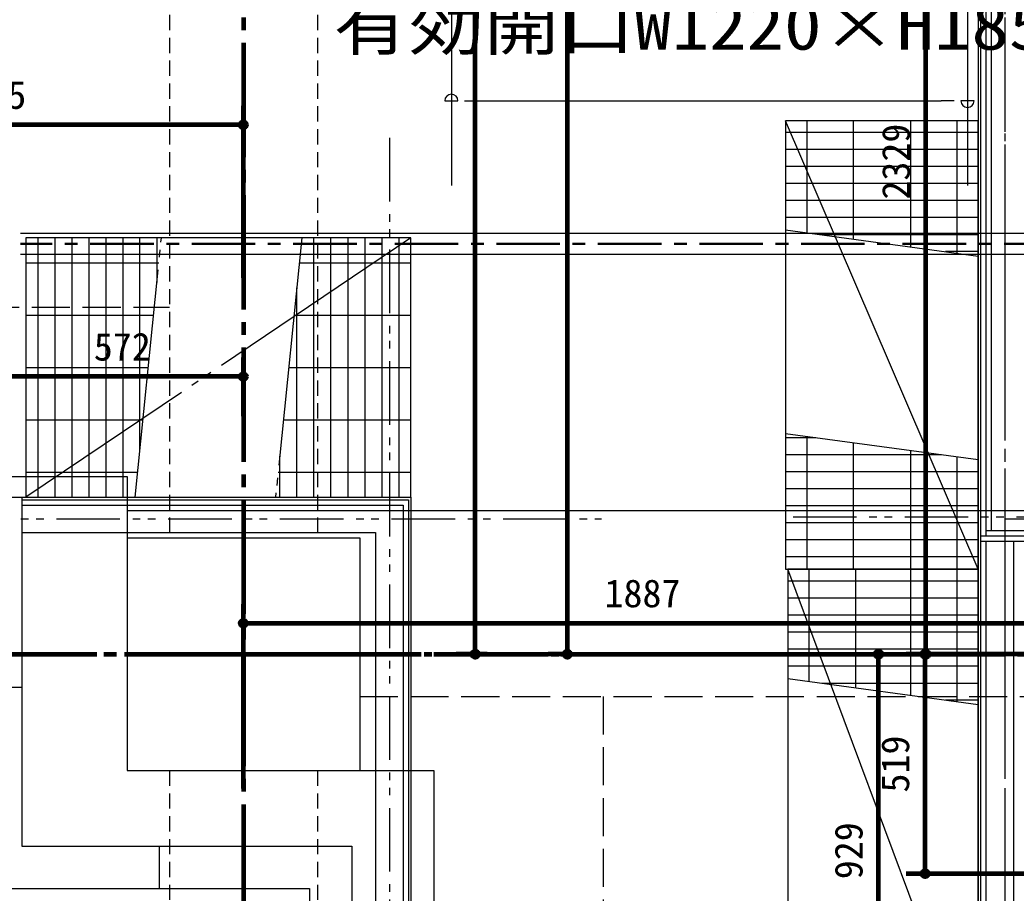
# Model space of a CAD drawing. Units: millimetres at full size, sheet at 1:30. Extents: x -16828 to 149130, y 47892 to 100313.
# Drawn here: x 5657 to 8011, y 54936 to 57000 of the extents above; entities that cross this region are included whole.
import ezdxf
from ezdxf.enums import TextEntityAlignment as Align

# ---------------------------------------------------------------- set-up
doc = ezdxf.new("R2010")
doc.units = ezdxf.units.MM
doc.header["$LTSCALE"] = 30
doc.header["$PDMODE"] = 32
doc.header["$PDSIZE"] = 15
for name, pattern in [('CHAIN1', [8, 5, -1, 1, -1]), ('CHAIN2', [12, 9, -1, 1, -1]), ('DASHED1', [1.8, 1.2, -0.6]), ('DASHED3', [4, 3, -1]), ('DOUBLE_CHAIN1', [8.8, 5, -1, 0.6, -0.6, 0.6, -1]), ('LONG_DOUBLE_CHAIN', [21.8, 18, -1, 0.6, -0.6, 0.6, -1])]:
    doc.linetypes.add(name, pattern=pattern)
for name, color, linetype, lineweight in [('0-0', 7, 'CHAIN2', 15), ('0-1', 7, 'Continuous', 15), ('2-0_通芯', 7, 'DOUBLE_CHAIN1', 15), ('2-1_躯体', 7, 'Continuous', 15), ('2-2_間仕切り芯', 7, 'DOUBLE_CHAIN1', 15), ('2-3_間仕切り', 7, 'Continuous', 15), ('3-0_AIHO08-壁芯', 7, 'CHAIN2', 15), ('3-4_AIHO30-厨房機器', 7, 'Continuous', 15), ('3-7_AIHO47-厨房機器アウトライン', 7, 'Continuous', 15), ('3-8_AIHO30-厨房機器LL', 7, 'Continuous', 15), ('3-9_AIHO32-厨房機器補助線', 7, 'LONG_DOUBLE_CHAIN', 15), ('3-E_AIHO48-厨房機器既設品', 7, 'Continuous', 15), ('4-2_AIHO20-排水溝', 7, 'Continuous', 15), ('4-3_AIHO15-壁開口寸法・コメント', 7, 'Continuous', 15), ('9-B_配管－給湯１２：ＨＴＬＰ（ＵＸ）', 3, 'Continuous', 20), ('9-E_配管－給湯１：ＣＵＰ(Ｍ)', 1, 'Continuous', 60)]:
    doc.layers.add(name, color=color, linetype=linetype, lineweight=lineweight)
doc.styles.add('ＭＳ ゴシック', font='')
doc.styles.get('ＭＳ ゴシック').set_extended_font_data('MS Gothic')

# ---------------------------------------------------------------- blocks, each defined once
blk = doc.blocks.new('グループ部品-7')
at = {"layer": '4-3_AIHO15-壁開口寸法・コメント'}
for p, q in [((6660.83, 56808.95), (6692.08, 56808.95)), ((6707.71, 56808.95), (6738.96, 56808.95))]:
    blk.add_line(p, q, dxfattribs=at)
blk.add_arc((6676.46, 56808.95), 15.62, 0, 180, dxfattribs=at)
blk = doc.blocks.new('グループ部品-8')
at = {"layer": '4-3_AIHO15-壁開口寸法・コメント'}
for p, q in [((7865.21, 56808.95), (7833.96, 56808.95)), ((7912.08, 56808.95), (7880.83, 56808.95))]:
    blk.add_line(p, q, dxfattribs=at)
blk.add_arc((7896.46, 56808.95), 15.62, 180, 0, dxfattribs=at)
blk = doc.blocks.new('グループ部品-9')
at = {"layer": '4-3_AIHO15-壁開口寸法・コメント'}
for p, q in [((6676.46, 58319.36), (6676.46, 56608.95)), ((7896.46, 58319.36), (7896.46, 56608.95)), ((6738.96, 56808.95), (7833.96, 56808.95))]:
    blk.add_line(p, q, dxfattribs=at)
for name in ['グループ部品-7', 'グループ部品-8']:
    blk.add_blockref(name, (0, 0), dxfattribs=at)
at = {"layer": '4-3_AIHO15-壁開口寸法・コメント', "style": 'ＭＳ ゴシック', "width": 1.15}
blk.add_text('有効開口W1220×H1850', height=113.2, dxfattribs=at).set_placement((6398.43, 56895.79), align=Align.BOTTOM_LEFT)

msp = doc.modelspace()

# ---------------------------------------------------------------- linework, layer by layer
at = {"layer": '0-0', "color": 1, "lineweight": 60}
for p, q in [((6184.96, 68105.86), (6184.96, 49250.86)), ((-9565.04, 55500.86), (35684.96, 55500.86))]:
    msp.add_line(p, q, dxfattribs=at)
at = {"layer": '0-1', "linetype": 'DASHED1'}
for p, q in [((6009.96, 63275.86), (6009.96, 55775.86)), ((6359.96, 63275.86), (6359.96, 55775.86)), ((6009.96, 55225.86), (6009.96, 51225.86)), ((6359.96, 55225.86), (6359.96, 51225.86))]:
    msp.add_line(p, q, dxfattribs=at)
at = {"layer": '0-1', "linetype": 'DASHED3'}
for p, q in [((284.96, 56320.86), (6009.96, 56320.86)), ((6459.96, 55400.86), (11909.96, 55400.86)), ((7034.96, 55400.86), (7034.96, 52365.86))]:
    msp.add_line(p, q, dxfattribs=at)
at = {"layer": '0-1'}
for p, q in [((284.96, 55920.86), (5909.96, 55920.86)), ((5909.96, 55920.86), (5909.96, 55225.86)), ((5909.96, 55840.86), (15964.96, 55840.86)), ((5909.96, 55225.86), (6634.96, 55225.86)), ((6634.96, 55225.86), (6634.96, 52765.86))]:
    msp.add_line(p, q, dxfattribs=at)
msp.add_lwpolyline([(5909.96, 55775.86), (6459.96, 55775.86), (6459.96, 55225.86)], dxfattribs=at)
at = {"layer": '2-0_通芯', "color": 1, "lineweight": 60}
msp.add_line((-10727.74, 55500.86), (35684.96, 55500.86), dxfattribs=at)
at = {"layer": '2-1_躯体'}
for p, q in [((5909.96, 55775.86), (5909.96, 55225.86)), ((5909.96, 55225.86), (6459.96, 55225.86))]:
    msp.add_line(p, q, dxfattribs=at)
msp.add_lwpolyline([(5909.96, 55775.86), (6459.96, 55775.86), (6459.96, 55225.86)], dxfattribs=at)
at = {"layer": '2-2_間仕切り芯'}
for p, q in [((7984.96, 59059.84), (7984.96, 50005.86)), ((6529.96, 56721.19), (6529.96, 50005.86)), ((7484.21, 55825.86), (19645.21, 55825.86)), ((-1120.67, 55820.86), (7031.69, 55820.86))]:
    msp.add_line(p, q, dxfattribs=at)
at = {"layer": '2-3_間仕切り'}
for p, q in [((7952.46, 58478.78), (7952.46, 55793.36)), ((7921.46, 58413.36), (7921.46, 54490.86)), ((7927.46, 58413.36), (7927.46, 54478.36)), ((7939.96, 58413.36), (7939.96, 55780.86)), ((5660.96, 55871.86), (6580.96, 55871.86)), ((6580.96, 55871.86), (6580.96, 54490.86)), ((5660.96, 55865.86), (6574.96, 55865.86)), ((5660.96, 55853.36), (6562.46, 55853.36)), ((6562.46, 55853.36), (6562.46, 52778.36)), ((6574.96, 55865.86), (6574.96, 54478.36)), ((5660.96, 55788.36), (6497.46, 55788.36)), ((6497.46, 55788.36), (6497.46, 52778.36)), ((7927.46, 55780.86), (8042.46, 55780.86)), ((7939.96, 55793.36), (8042.46, 55793.36)), ((7927.46, 55768.36), (8048.46, 55768.36)), ((7939.96, 55768.36), (7939.96, 52778.36)), ((8004.96, 55768.36), (8004.96, 52713.36))]:
    msp.add_line(p, q, dxfattribs=at)
at = {"layer": '3-0_AIHO08-壁芯'}
for p, q in [((7984.96, 58445.86), (7984.96, 55895.86)), ((7984.96, 55895.86), (7984.96, 52745.86)), ((7984.96, 55820.86), (17809.96, 55820.86))]:
    msp.add_line(p, q, dxfattribs=at)
at = {"layer": '3-4_AIHO30-厨房機器'}
for p, q in [((6580.96, 56484.86), (5670.96, 56484.86)), ((5670.96, 56484.86), (5670.96, 55871.86)), ((6580.96, 55871.86), (6580.96, 56484.86)), ((5660.96, 55871.86), (5660.96, 55788.36)), ((5670.96, 55871.86), (6580.96, 55871.86)), ((5660.96, 55421.86), (5560.96, 55421.86)), ((5985.96, 55046.86), (5985.96, 54946.86)), ((6357.46, 55046.86), (6440.96, 55046.86))]:
    msp.add_line(p, q, dxfattribs=at)
msp.add_lwpolyline([(3160.96, 55871.86), (5660.96, 55871.86), (5660.96, 55046.86), (6440.96, 55046.86), (6440.96, 52846.86), (3160.96, 52846.86)], close=True, dxfattribs=at)
msp.add_lwpolyline([(5210.46, 55771.86), (5560.96, 55771.86), (5560.96, 54946.86), (6340.96, 54946.86), (6340.96, 52946.86), (3260.96, 52946.86), (3260.96, 55771.86), (4311.46, 55771.86)], dxfattribs=at)
at = {"layer": '3-7_AIHO47-厨房機器アウトライン'}
for p, q in [((6580.96, 56484.86), (5670.96, 56484.86)), ((5670.96, 56484.86), (5670.96, 55871.86)), ((6580.96, 55871.86), (6580.96, 56484.86)), ((5670.96, 55871.86), (6580.96, 55871.86))]:
    msp.add_line(p, q, dxfattribs=at)
at = {"layer": '3-8_AIHO30-厨房機器LL'}
for p, q in [((5699.03, 56484.86), (5699.03, 55871.86)), ((5739.23, 56484.86), (5739.23, 55871.86)), ((5779.43, 56484.86), (5779.43, 55871.86)), ((5819.63, 56484.86), (5819.63, 55871.86)), ((5859.83, 56484.86), (5859.83, 55871.86)), ((5900.03, 56484.86), (5900.03, 55871.86)), ((5940.23, 55981.57), (5940.23, 56484.86)), ((5980.43, 56484.86), (5980.43, 56379.56)), ((6351.03, 56484.86), (6351.03, 55871.86)), ((6391.23, 56484.86), (6391.23, 55871.86)), ((6431.43, 56484.86), (6431.43, 55871.86)), ((6471.63, 56484.86), (6471.63, 55871.86)), ((6511.83, 56484.86), (6511.83, 55871.86)), ((6552.03, 56484.86), (6552.03, 55871.86)), ((5670.96, 56425.86), (5985.11, 56425.86)), ((6316.81, 56425.86), (6580.96, 56425.86)), ((6310.83, 56366.69), (6310.83, 55871.86)), ((5670.96, 56302.11), (5972.61, 56302.11)), ((6304.31, 56302.11), (6580.96, 56302.11)), ((5670.96, 56178.36), (5960.11, 56178.36)), ((6291.81, 56178.36), (6580.96, 56178.36)), ((5670.96, 56054.61), (5947.61, 56054.61)), ((6279.31, 56054.61), (6580.96, 56054.61)), ((6270.63, 55968.7), (6270.63, 55871.86)), ((5670.96, 55930.86), (5935.11, 55930.86)), ((6266.81, 55930.86), (6580.96, 55930.86))]:
    msp.add_line(p, q, dxfattribs=at)
at = {"layer": '3-9_AIHO32-厨房機器補助線'}
for p, q in [((6580.96, 56484.86), (5670.96, 55871.86)), ((5929.15, 55871.86), (5991.07, 56484.86)), ((6322.77, 56484.86), (6260.85, 55871.86))]:
    msp.add_line(p, q, dxfattribs=at)
at = {"layer": '3-E_AIHO48-厨房機器既設品'}
for p, q in [((7466.46, 56761.86), (7466.46, 55701.86)), ((7921.46, 56761.86), (7466.46, 56761.86)), ((7921.46, 55701.86), (7466.46, 56761.86)), ((7466.46, 56761.86), (7466.46, 55701.86)), ((7921.46, 56761.86), (7466.46, 56761.86)), ((7516.46, 56761.86), (7516.46, 56496.79)), ((7626.46, 56761.86), (7626.46, 56481.65)), ((7761.46, 56761.86), (7761.46, 56463.77)), ((7871.46, 56761.86), (7871.46, 56448.63)), ((7921.46, 55701.86), (7921.46, 56761.86)), ((7921.46, 55701.86), (7921.46, 56761.86)), ((7921.46, 56733.79), (7466.46, 56733.79)), ((7921.46, 56693.59), (7466.46, 56693.59)), ((7921.46, 56653.39), (7466.46, 56653.39)), ((7921.46, 56613.19), (7466.46, 56613.19)), ((7921.46, 56572.99), (7466.46, 56572.99)), ((7921.46, 56532.79), (7466.46, 56532.79)), ((7466.46, 56503.67), (7921.46, 56441.75)), ((7547, 56492.59), (7921.46, 56492.59)), ((7921.46, 56452.39), (7844.16, 56452.39)), ((7921.46, 55960.05), (7466.46, 56021.97)), ((7537.55, 56012.19), (7466.46, 56012.19)), ((7516.46, 56015.09), (7516.46, 55701.86)), ((7626.46, 55999.95), (7626.46, 55701.86)), ((7834.71, 55971.99), (7466.46, 55971.99)), ((7761.46, 55982.07), (7761.46, 55701.86)), ((7871.46, 55966.93), (7871.46, 55701.86)), ((7921.46, 55931.79), (7466.46, 55931.79)), ((7921.46, 55891.59), (7466.46, 55891.59)), ((7921.46, 55851.39), (7466.46, 55851.39)), ((7921.46, 55811.19), (7466.46, 55811.19)), ((7921.46, 55770.99), (7466.46, 55770.99)), ((7921.46, 55730.79), (7466.46, 55730.79)), ((7466.46, 55701.86), (7921.46, 55701.86)), ((7466.46, 55701.86), (7921.46, 55701.86)), ((7471.46, 55701.86), (7471.46, 54496.86)), ((7921.46, 55701.86), (7471.46, 55701.86)), ((7921.46, 54496.86), (7471.46, 55701.86)), ((7471.46, 55701.86), (7471.46, 54496.86)), ((7921.46, 55701.86), (7471.46, 55701.86)), ((7521.46, 55701.86), (7521.46, 55436.79)), ((7631.46, 55701.86), (7631.46, 55421.65)), ((7761.46, 55701.86), (7761.46, 55403.77)), ((7871.46, 55701.86), (7871.46, 55388.63)), ((7921.46, 54496.86), (7921.46, 55701.86)), ((7921.46, 54496.86), (7921.46, 55701.86)), ((7921.46, 55673.79), (7471.46, 55673.79)), ((7921.46, 55633.59), (7471.46, 55633.59)), ((7921.46, 55593.39), (7471.46, 55593.39)), ((7921.46, 55553.19), (7471.46, 55553.19)), ((7921.46, 55512.99), (7471.46, 55512.99)), ((7921.46, 55472.79), (7471.46, 55472.79)), ((7471.46, 55443.67), (7921.46, 55381.75)), ((7552, 55432.59), (7921.46, 55432.59)), ((7921.46, 55392.39), (7844.16, 55392.39))]:
    msp.add_line(p, q, dxfattribs=at)
at = {"layer": '4-2_AIHO20-排水溝'}
msp.add_lwpolyline([(5160.96, 55871.86), (5660.96, 55871.86), (5660.96, 55046.86), (6440.96, 55046.86), (6440.96, 52846.86), (3160.96, 52846.86)], dxfattribs=at)
at = {"layer": '9-B_配管－給湯１２：ＨＴＬＰ（ＵＸ）'}
for p, q in [((8612.96, 56494.89), (5657.96, 56494.89)), ((5657.96, 56446.29), (8612.96, 56446.29))]:
    msp.add_line(p, q, dxfattribs=at)
at = {"layer": '9-B_配管－給湯１２：ＨＴＬＰ（ＵＸ）', "color": 2, "linetype": 'CHAIN1', "lineweight": 30}
msp.add_line((8612.96, 56470.59), (5657.96, 56470.59), dxfattribs=at)
at = {"layer": '9-E_配管－給湯１：ＣＵＰ(Ｍ)'}
for p, q in [((6950.7, 55500.86), (6950.7, 60064.86)), ((6732.94, 55500.86), (6732.94, 58854.86)), ((7798.02, 55500.86), (7798.02, 57829.86)), ((6184.96, 56390.08), (6184.96, 56797.09)), ((6184.96, 56752.09), (4979.62, 56752.09)), ((6184.96, 56063.08), (6184.96, 56201.97)), ((6184.96, 56156.97), (5612.96, 56156.97)), ((6184.96, 55183.63), (6184.96, 55618.97)), ((6184.96, 55573.97), (8071.96, 55573.97)), ((6761.26, 55500.86), (6687.94, 55500.86)), ((6958.47, 55500.86), (6905.7, 55500.86)), ((7414.42, 55500.86), (7731.14, 55500.86)), ((7686.14, 54571.86), (7686.14, 55500.86)), ((7811.84, 55500.86), (7751.33, 55500.86)), ((8552.23, 55500.86), (7753.02, 55500.86)), ((7796.33, 54981.86), (7796.33, 55500.86)), ((8041.96, 54981.86), (7751.33, 54981.86))]:
    msp.add_line(p, q, dxfattribs=at)
for p in [(6184.96, 56752.09), (6184.96, 56156.97), (6184.96, 55573.97), (6732.94, 55500.86), (6950.7, 55500.86), (7686.14, 55500.86), (7796.33, 55500.86), (7798.02, 55500.86), (7796.33, 54981.86)]:
    msp.add_point(p, dxfattribs=at)

# ---------------------------------------------------------------- block references
at = {"layer": '4-3_AIHO15-壁開口寸法・コメント'}
msp.add_blockref('グループ部品-9', (0, 0), dxfattribs=at)

# ---------------------------------------------------------------- texts
at = {"layer": '9-E_配管－給湯１：ＣＵＰ(Ｍ)', "style": 'ＭＳ ゴシック'}
for s, p in [('1205', (5492.29, 56770.09)), ('572', (5831.46, 56174.97)), ('1887', (7038.46, 55591.97))]:
    msp.add_text(s, height=65.98, dxfattribs=at).set_placement(p, align=Align.BOTTOM_LEFT)
for s, p in [('2329', (7780.02, 56575.36)), ('519', (7778.33, 55173.86)), ('929', (7668.14, 54968.86))]:
    msp.add_text(s, height=65.98, rotation=90, dxfattribs=at).set_placement(p, align=Align.BOTTOM_LEFT)

doc.saveas('drawing.dxf')
